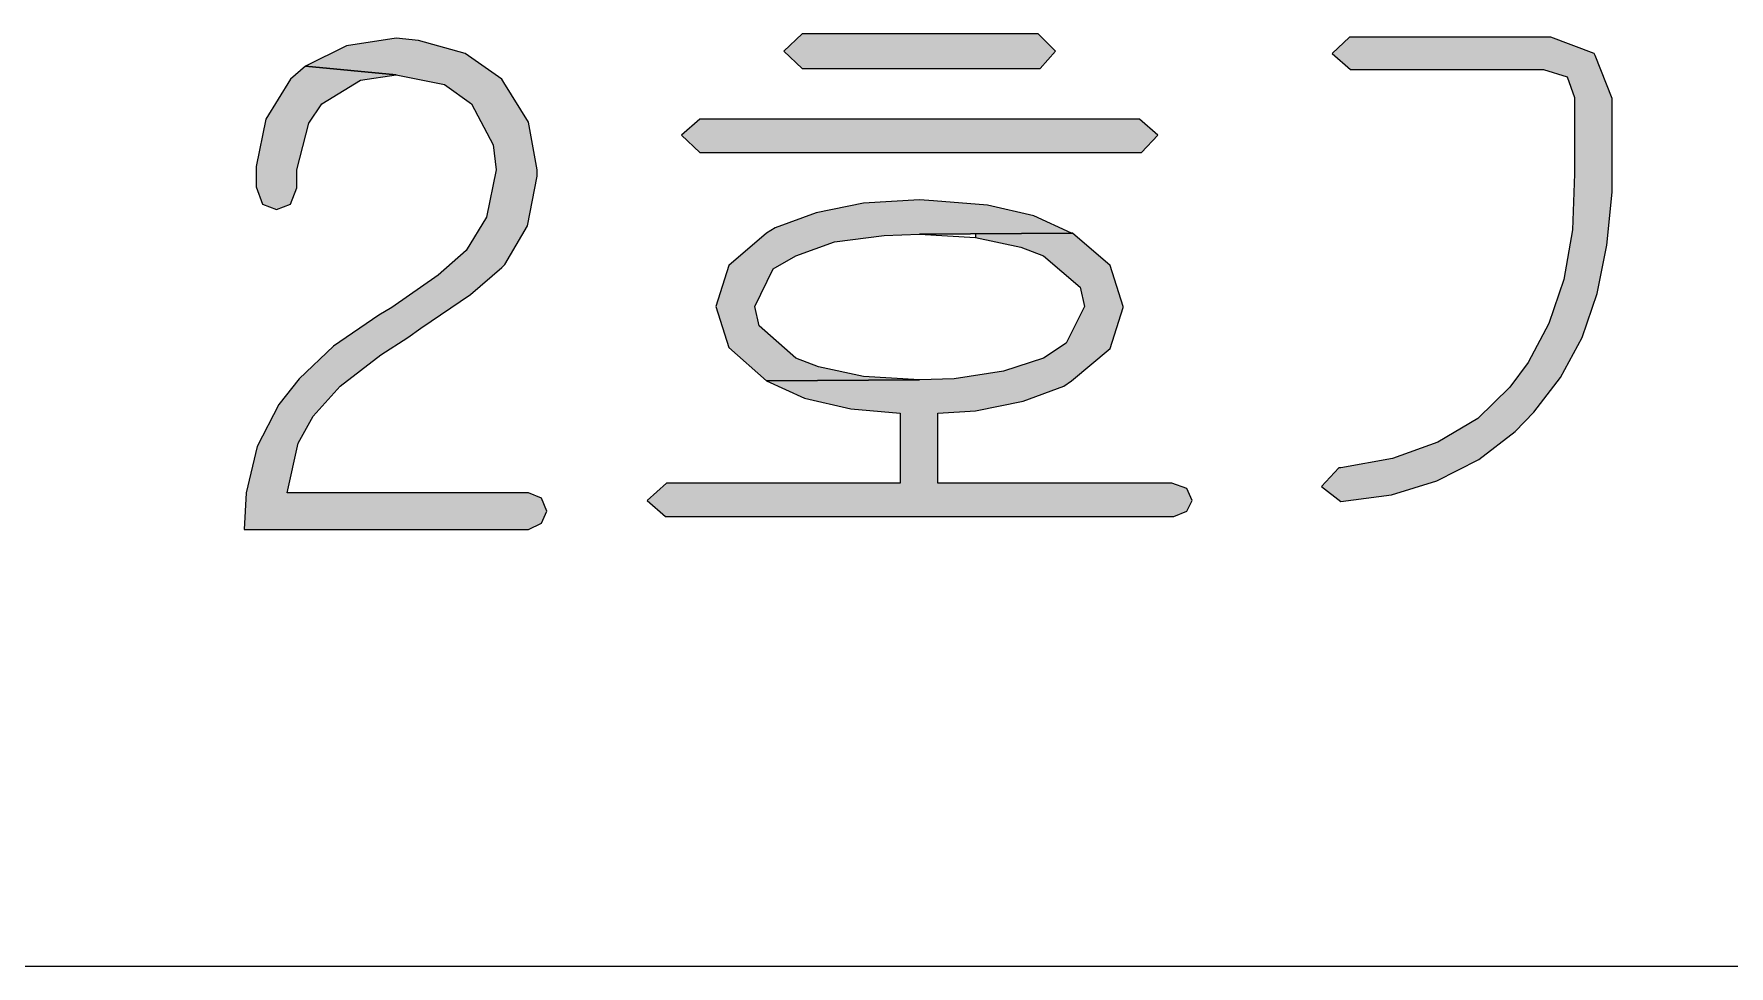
# Model space of a CAD drawing. Header units: inches. Extents: x 1047 to 1888, y -10 to 584.
# Drawn here: x 1773.26 to 1787.56, y 99.97 to 107.83 of the extents above; entities that cross this region are included whole.
import ezdxf

# ---------------------------------------------------------------- set-up
doc = ezdxf.new("R2010")
doc.units = ezdxf.units.IN
doc.header["$MEASUREMENT"] = 0
doc.layers.add('BG 0 -1', color=7, linetype='Continuous')
doc.layers.add('BG Default', color=7, linetype='Continuous')

msp = doc.modelspace()

# ---------------------------------------------------------------- hatches: boundary and pattern name
at = {"layer": 'BG Default', "linetype": 'ByBlock'}
for points in [[(1776.318, 107.481), (1776.726, 107.399), (1776.953, 107.236), (1777.135, 106.89), (1777.162, 106.681), (1777.081, 106.282), (1776.908, 106), (1776.672, 105.791), (1776.281, 105.519), (1776.172, 105.455), (1775.791, 105.192), (1775.5, 104.919), (1775.328, 104.701), (1775.146, 104.347), (1775.055, 103.957), (1775.037, 103.648), (1777.435, 103.648), (1777.544, 103.702), (1777.589, 103.802), (1777.544, 103.911), (1777.435, 103.957), (1775.4, 103.957), (1775.491, 104.374), (1775.618, 104.602), (1775.845, 104.856), (1776.19, 105.119), (1776.418, 105.265), (1776.527, 105.346), (1776.944, 105.628), (1777.208, 105.855), (1777.235, 105.882), (1777.426, 106.209), (1777.507, 106.627), (1777.507, 106.681), (1777.435, 107.081), (1777.226, 107.417), (1777.208, 107.444), (1776.899, 107.662), (1776.508, 107.771), (1776.318, 107.79), (1775.9, 107.726), (1775.555, 107.553)], [(1775.555, 107.553), (1775.428, 107.444), (1775.219, 107.108), (1775.137, 106.709), (1775.137, 106.681), (1775.137, 106.536), (1775.191, 106.391), (1775.309, 106.345), (1775.428, 106.391), (1775.482, 106.527), (1775.482, 106.681), (1775.582, 107.072), (1775.691, 107.236), (1776.018, 107.435), (1776.318, 107.481)], [(1780.732, 106.137), (1782.022, 106.146), (1782.012, 106.146), (1781.695, 106.291), (1781.304, 106.382), (1780.85, 106.418), (1780.732, 106.427), (1780.259, 106.4), (1779.86, 106.318), (1779.515, 106.191), (1779.442, 106.146), (1779.124, 105.873), (1779.015, 105.528), (1779.124, 105.183), (1779.442, 104.901), (1780.732, 104.91), (1780.259, 104.938), (1779.878, 105.019), (1779.687, 105.092), (1779.378, 105.364), (1779.342, 105.528), (1779.497, 105.846), (1779.687, 105.955), (1780.014, 106.073), (1780.432, 106.127)], [(1781.204, 106.14), (1781.204, 106.109), (1781.586, 106.028), (1781.776, 105.955), (1782.085, 105.691), (1782.121, 105.528), (1781.967, 105.219), (1781.776, 105.092), (1781.44, 104.983), (1781.022, 104.919), (1780.732, 104.91), (1779.442, 104.901), (1779.76, 104.756), (1780.151, 104.665), (1780.568, 104.629), (1780.568, 104.038), (1778.597, 104.038), (1778.434, 103.893), (1778.588, 103.757), (1782.875, 103.757), (1782.984, 103.802), (1783.03, 103.893), (1782.984, 103.993), (1782.857, 104.038), (1780.886, 104.038), (1780.886, 104.629), (1781.204, 104.647), (1781.604, 104.729), (1781.949, 104.856), (1782.012, 104.901), (1782.339, 105.174), (1782.448, 105.519), (1782.448, 105.528), (1782.339, 105.873), (1782.022, 106.146)]]:
    msp.add_hatch(color=3, dxfattribs=at).paths.add_polyline_path(points)
at = {"layer": 'BG Default', "linetype": 'Continuous'}
for points in [[(1781.731, 107.826), (1779.742, 107.826), (1779.587, 107.681), (1779.742, 107.535), (1781.749, 107.535), (1781.876, 107.681)], [(1785.982, 107.799), (1784.356, 107.799), (1784.21, 107.662), (1784.365, 107.526), (1785.991, 107.526), (1786.19, 107.463), (1786.254, 107.29), (1786.254, 106.645), (1786.236, 106.173), (1786.163, 105.755), (1786.036, 105.383), (1785.863, 105.056), (1785.709, 104.847), (1785.437, 104.583), (1785.101, 104.384), (1784.719, 104.247), (1784.283, 104.166), (1784.265, 104.166), (1784.12, 104.011), (1784.283, 103.884), (1784.71, 103.939), (1785.091, 104.057), (1785.446, 104.238), (1785.754, 104.474), (1785.909, 104.638), (1786.136, 104.929), (1786.318, 105.265), (1786.445, 105.637), (1786.527, 106.046), (1786.572, 106.491), (1786.572, 106.636), (1786.572, 107.281), (1786.427, 107.644), (1786.418, 107.662), (1786.054, 107.799)], [(1782.585, 107.108), (1778.879, 107.108), (1778.725, 106.972), (1778.879, 106.827), (1782.603, 106.827), (1782.739, 106.972)]]:
    msp.add_hatch(color=3, dxfattribs=at).paths.add_polyline_path(points)

# ---------------------------------------------------------------- linework, layer by layer
at = {"layer": 'BG 0 -1', "color": 7, "linetype": 'Continuous', "lineweight": 9}
msp.add_line((1713.808, 99.966), (1863.076, 99.966), dxfattribs=at)
at = {"layer": 'BG 0 -1', "color": 3, "linetype": 'Continuous', "lineweight": 25}
for points in [[(1776.318, 107.79), (1775.9, 107.726), (1775.555, 107.553), (1776.318, 107.481), (1776.726, 107.399), (1776.953, 107.236), (1777.135, 106.89), (1777.162, 106.681), (1777.081, 106.282), (1776.908, 106), (1776.672, 105.791), (1776.281, 105.519), (1776.172, 105.455), (1775.791, 105.192), (1775.5, 104.919), (1775.328, 104.701), (1775.146, 104.347), (1775.055, 103.957), (1775.037, 103.648), (1777.435, 103.648), (1777.544, 103.702), (1777.589, 103.802), (1777.544, 103.911), (1777.435, 103.957), (1775.4, 103.957), (1775.491, 104.374), (1775.618, 104.602), (1775.845, 104.856), (1776.19, 105.119), (1776.418, 105.265), (1776.527, 105.346), (1776.944, 105.628), (1777.208, 105.855), (1777.235, 105.882), (1777.426, 106.209), (1777.507, 106.627), (1777.507, 106.681), (1777.435, 107.081), (1777.226, 107.417), (1777.208, 107.444), (1776.899, 107.662), (1776.508, 107.771)], [(1775.555, 107.553), (1775.428, 107.444), (1775.219, 107.108), (1775.137, 106.709), (1775.137, 106.681), (1775.137, 106.536), (1775.191, 106.391), (1775.309, 106.345), (1775.428, 106.391), (1775.482, 106.527), (1775.482, 106.681), (1775.582, 107.072), (1775.691, 107.236), (1776.018, 107.435), (1776.318, 107.481)], [(1780.732, 106.427), (1780.259, 106.4), (1779.86, 106.318), (1779.515, 106.191), (1779.442, 106.146), (1779.124, 105.873), (1779.015, 105.528), (1779.124, 105.183), (1779.442, 104.901), (1780.732, 104.91), (1780.259, 104.938), (1779.878, 105.019), (1779.687, 105.092), (1779.378, 105.364), (1779.342, 105.528), (1779.497, 105.846), (1779.687, 105.955), (1780.014, 106.073), (1780.432, 106.127), (1780.732, 106.137), (1782.022, 106.146), (1782.012, 106.146), (1781.695, 106.291), (1781.304, 106.382), (1780.85, 106.418)], [(1782.022, 106.146), (1780.732, 106.137), (1781.204, 106.109), (1781.586, 106.028), (1781.776, 105.955), (1782.085, 105.691), (1782.121, 105.528), (1781.967, 105.219), (1781.776, 105.092), (1781.44, 104.983), (1781.022, 104.919), (1780.732, 104.91), (1779.442, 104.901), (1779.76, 104.756), (1780.151, 104.665), (1780.568, 104.629), (1780.568, 104.038), (1778.597, 104.038), (1778.434, 103.893), (1778.588, 103.757), (1782.875, 103.757), (1782.984, 103.802), (1783.03, 103.893), (1782.984, 103.993), (1782.857, 104.038), (1780.886, 104.038), (1780.886, 104.629), (1781.204, 104.647), (1781.604, 104.729), (1781.949, 104.856), (1782.012, 104.901), (1782.339, 105.174), (1782.448, 105.519), (1782.448, 105.528), (1782.339, 105.873)]]:
    msp.add_lwpolyline(points, close=True, dxfattribs=at)
at = {"layer": 'BG Default', "color": 7, "linetype": 'Continuous', "lineweight": 0}
for points in [[(1776.318, 107.481), (1776.726, 107.399), (1776.953, 107.236), (1777.135, 106.89), (1777.162, 106.681), (1777.081, 106.282), (1776.908, 106), (1776.672, 105.791), (1776.281, 105.519), (1776.172, 105.455), (1775.791, 105.192), (1775.5, 104.919), (1775.328, 104.701), (1775.146, 104.347), (1775.055, 103.957), (1775.037, 103.648), (1777.435, 103.648), (1777.544, 103.702), (1777.589, 103.802), (1777.544, 103.911), (1777.435, 103.957), (1775.4, 103.957), (1775.491, 104.374), (1775.618, 104.602), (1775.845, 104.856), (1776.19, 105.119), (1776.418, 105.265), (1776.527, 105.346), (1776.944, 105.628), (1777.208, 105.855), (1777.235, 105.882), (1777.426, 106.209), (1777.507, 106.627), (1777.507, 106.681), (1777.435, 107.081), (1777.226, 107.417), (1777.208, 107.444), (1776.899, 107.662), (1776.508, 107.771), (1776.318, 107.79), (1775.9, 107.726), (1775.555, 107.553)], [(1775.555, 107.553), (1775.428, 107.444), (1775.219, 107.108), (1775.137, 106.709), (1775.137, 106.681), (1775.137, 106.536), (1775.191, 106.391), (1775.309, 106.345), (1775.428, 106.391), (1775.482, 106.527), (1775.482, 106.681), (1775.582, 107.072), (1775.691, 107.236), (1776.018, 107.435), (1776.318, 107.481)], [(1780.732, 106.137), (1782.022, 106.146), (1782.012, 106.146), (1781.695, 106.291), (1781.304, 106.382), (1780.85, 106.418), (1780.732, 106.427), (1780.259, 106.4), (1779.86, 106.318), (1779.515, 106.191), (1779.442, 106.146), (1779.124, 105.873), (1779.015, 105.528), (1779.124, 105.183), (1779.442, 104.901), (1780.732, 104.91), (1780.259, 104.938), (1779.878, 105.019), (1779.687, 105.092), (1779.378, 105.364), (1779.342, 105.528), (1779.497, 105.846), (1779.687, 105.955), (1780.014, 106.073), (1780.432, 106.127)], [(1781.204, 106.14), (1781.204, 106.109), (1781.586, 106.028), (1781.776, 105.955), (1782.085, 105.691), (1782.121, 105.528), (1781.967, 105.219), (1781.776, 105.092), (1781.44, 104.983), (1781.022, 104.919), (1780.732, 104.91), (1779.442, 104.901), (1779.76, 104.756), (1780.151, 104.665), (1780.568, 104.629), (1780.568, 104.038), (1778.597, 104.038), (1778.434, 103.893), (1778.588, 103.757), (1782.875, 103.757), (1782.984, 103.802), (1783.03, 103.893), (1782.984, 103.993), (1782.857, 104.038), (1780.886, 104.038), (1780.886, 104.629), (1781.204, 104.647), (1781.604, 104.729), (1781.949, 104.856), (1782.012, 104.901), (1782.339, 105.174), (1782.448, 105.519), (1782.448, 105.528), (1782.339, 105.873), (1782.022, 106.146)]]:
    msp.add_lwpolyline(points, close=True, dxfattribs=at)
at = {"layer": 'BG Default', "color": 3, "linetype": 'Continuous', "lineweight": 25}
for points in [[(1781.731, 107.826), (1779.742, 107.826), (1779.587, 107.681), (1779.742, 107.535), (1781.749, 107.535), (1781.876, 107.681)], [(1785.982, 107.799), (1784.356, 107.799), (1784.21, 107.662), (1784.365, 107.526), (1785.991, 107.526), (1786.19, 107.463), (1786.254, 107.29), (1786.254, 106.645), (1786.236, 106.173), (1786.163, 105.755), (1786.036, 105.383), (1785.863, 105.056), (1785.709, 104.847), (1785.437, 104.583), (1785.101, 104.384), (1784.719, 104.247), (1784.283, 104.166), (1784.265, 104.166), (1784.12, 104.011), (1784.283, 103.884), (1784.71, 103.939), (1785.091, 104.057), (1785.446, 104.238), (1785.754, 104.474), (1785.909, 104.638), (1786.136, 104.929), (1786.318, 105.265), (1786.445, 105.637), (1786.527, 106.046), (1786.572, 106.491), (1786.572, 106.636), (1786.572, 107.281), (1786.427, 107.644), (1786.418, 107.662), (1786.054, 107.799)], [(1782.585, 107.108), (1778.879, 107.108), (1778.725, 106.972), (1778.879, 106.827), (1782.603, 106.827), (1782.739, 106.972)]]:
    msp.add_lwpolyline(points, close=True, dxfattribs=at)

doc.saveas('drawing.dxf')
